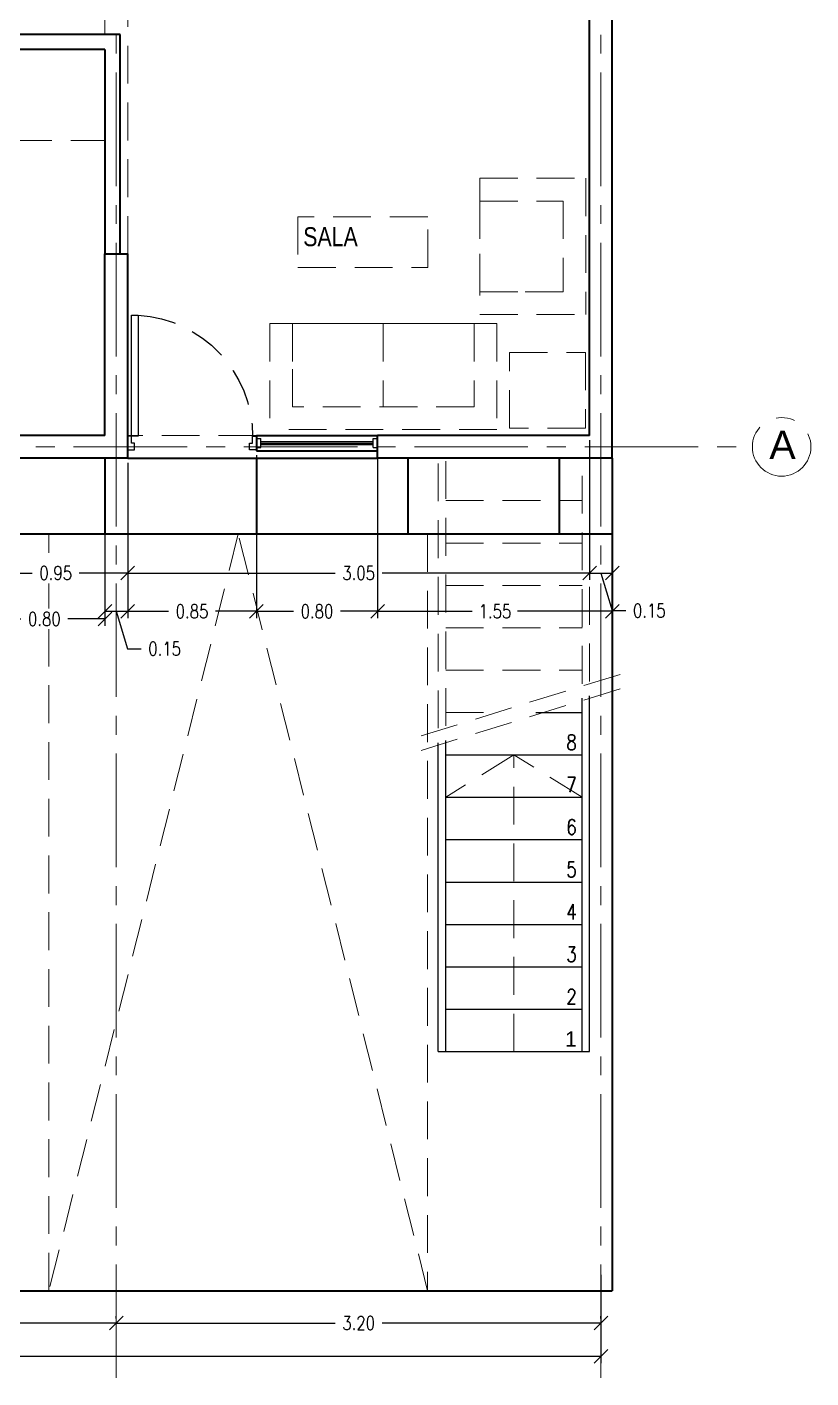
# Model space of a CAD drawing. Header units: inches. Extents: x -0.2 to 34.5, y 0 to 23.
# Drawn here: x 21.81 to 26.99, y 5.56 to 14.48 of the extents above; entities that cross this region are included whole.
import ezdxf

# ---------------------------------------------------------------- set-up
doc = ezdxf.new("R2010")
doc.units = ezdxf.units.IN
doc.header["$MEASUREMENT"] = 0
doc.linetypes.add('CENTER2', pattern=[1.125, 0.75, -0.125, 0.125, -0.125])
doc.linetypes.add('HIDDEN', pattern=[0.375, 0.25, -0.125])
doc.layers.get('DEFPOINTS').update_dxf_attribs({"color": 210})
for name, color, linetype, lineweight in [('A-ANNO-DIMS', 3, 'Continuous', 18), ('A-ANNO-SYMB', 3, 'Continuous', 18), ('A-ANNO-TEXT', 3, 'Continuous', 18), ('A-DOOR-FULL', 4, 'Continuous', 25), ('A-FLOR-LEVL', 7, 'Continuous', 35), ('A-FLOR-OVHD', 3, 'HIDDEN', 18), ('A-FLOR-STRS', 4, 'Continuous', 25), ('A-FURN', 8, 'Continuous', 18), ('A-GLAZ-FULL', 4, 'Continuous', 25), ('A-WALL-FULL-EXTR', 7, 'Continuous', 35), ('A-WALL-FULL-INTR', 7, 'Continuous', 35), ('U-PARK-MNR', 255, 'Continuous', 13)]:
    doc.layers.add(name, color=color, linetype=linetype, lineweight=lineweight)
doc.styles.add('E-ROMANS', font='romans.shx', dxfattribs={"width": 0.8})
doc.dimstyles.new('E-0050_TICK_18', dxfattribs={"dimscale": 0.001, "dimtxt": 90, "dimasz": 90, "dimexe": 45, "dimexo": 30, "dimgap": 45, "dimtad": 0, "dimzin": 0, "dimdsep": 46, "dimtxsty": 'E-ROMANS', "dimblk": 'OBLIQUE', "dimcen": 45, "dimclrd": 256, "dimclre": 256, "dimclrt": 256, "dimadec": 0, "dimazin": 0, "dimtfac": 1, "dimtmove": 1, "dimatfit": 3, "dimldrblk": 'OPEN90', "dimfxl": 1, "dimtfill": 1, "dimtolj": 1, "dimtzin": 0, "dimarcsym": 0})

# ---------------------------------------------------------------- blocks, each defined once
blk = doc.blocks.new('_Oblique')
at = {"color": 0, "linetype": 'ByBlock', "lineweight": -2}
blk.add_line((-0.5, -0.5), (0.5, 0.5), dxfattribs=at)
blk = doc.blocks.new('*D126')
at = {"layer": 'A-ANNO-DIMS', "lineweight": -2, "transparency": 16777216}
for p, q in [((19.2034, 5.9514), (19.2034, 5.9664)), ((19.2034, 5.9214), (20.6486, 5.9214)), ((22.4034, 5.9214), (20.9581, 5.9214)), ((22.4034, 5.9514), (22.4034, 5.9664))]:
    blk.add_line(p, q, dxfattribs=at)
at = {"layer": 'DEFPOINTS', "color": 0, "transparency": 16777216}
for p in [(19.2034, 5.9214), (22.4034, 5.9214), (22.4034, 5.9214)]:
    blk.add_point(p, dxfattribs=at)
at = {"layer": 'A-ANNO-DIMS', "lineweight": -2, "transparency": 16777216, "xscale": 0.09, "yscale": 0.09, "zscale": 0.09, "rotation": 180}
blk.add_blockref('_Oblique', (19.2034, 5.9214), dxfattribs=at)
at = {"layer": 'A-ANNO-DIMS', "lineweight": -2, "transparency": 16777216, "xscale": 0.09, "yscale": 0.09, "zscale": 0.09}
blk.add_blockref('_Oblique', (22.4034, 5.9214), dxfattribs=at)
at = {"layer": 'A-ANNO-DIMS', "transparency": 16777216, "insert": (20.8034, 5.9214), "char_height": 0.09, "attachment_point": 5, "style": 'E-ROMANS', "bg_fill": 3, "box_fill_scale": 1.25, "bg_fill_color": 256, "bg_fill_true_color": 13158600, "bg_fill_transparency": 0}
blk.add_mtext('\\A1;3.20', dxfattribs=at)
blk = doc.blocks.new('_Open90')
at = {"color": 0, "linetype": 'ByBlock', "lineweight": -2}
for p, q in [((0, 0), (-1, 0)), ((-0.5, 0.5), (0, 0)), ((0, 0), (-0.5, -0.5))]:
    blk.add_line(p, q, dxfattribs=at)
blk = doc.blocks.new('*D127')
at = {"layer": 'A-ANNO-DIMS', "lineweight": -2, "transparency": 16777216}
for p, q in [((22.4034, 5.9514), (22.4034, 5.9664)), ((22.4034, 5.9214), (23.8486, 5.9214)), ((25.6034, 5.9214), (24.1581, 5.9214)), ((25.6034, 5.9514), (25.6034, 5.9664))]:
    blk.add_line(p, q, dxfattribs=at)
at = {"layer": 'DEFPOINTS', "color": 0, "transparency": 16777216}
for p in [(22.4034, 5.9214), (25.6034, 5.9214), (25.6034, 5.9214)]:
    blk.add_point(p, dxfattribs=at)
at = {"layer": 'A-ANNO-DIMS', "lineweight": -2, "transparency": 16777216, "xscale": 0.09, "yscale": 0.09, "zscale": 0.09, "rotation": 180}
blk.add_blockref('_Oblique', (22.4034, 5.9214), dxfattribs=at)
at = {"layer": 'A-ANNO-DIMS', "lineweight": -2, "transparency": 16777216, "xscale": 0.09, "yscale": 0.09, "zscale": 0.09}
blk.add_blockref('_Oblique', (25.6034, 5.9214), dxfattribs=at)
at = {"layer": 'A-ANNO-DIMS', "transparency": 16777216, "insert": (24.0034, 5.9214), "char_height": 0.09, "attachment_point": 5, "style": 'E-ROMANS', "bg_fill": 3, "box_fill_scale": 1.25, "bg_fill_color": 256, "bg_fill_true_color": 13158600, "bg_fill_transparency": 0}
blk.add_mtext('\\A1;3.20', dxfattribs=at)
blk = doc.blocks.new('*D128')
at = {"layer": 'A-ANNO-DIMS', "lineweight": -2, "transparency": 16777216}
for p, q in [((6.4034, 6.2395), (6.4034, 5.6561)), ((25.6034, 6.2395), (25.6034, 5.6561)), ((6.4034, 5.7011), (15.8195, 5.7011)), ((25.6034, 5.7011), (16.1872, 5.7011))]:
    blk.add_line(p, q, dxfattribs=at)
at = {"layer": 'DEFPOINTS', "color": 0, "transparency": 16777216}
for p in [(6.4034, 6.2695), (25.6034, 6.2695), (25.6034, 5.7011)]:
    blk.add_point(p, dxfattribs=at)
at = {"layer": 'A-ANNO-DIMS', "lineweight": -2, "transparency": 16777216, "xscale": 0.09, "yscale": 0.09, "zscale": 0.09, "rotation": 180}
blk.add_blockref('_Oblique', (6.4034, 5.7011), dxfattribs=at)
at = {"layer": 'A-ANNO-DIMS', "lineweight": -2, "transparency": 16777216, "xscale": 0.09, "yscale": 0.09, "zscale": 0.09}
blk.add_blockref('_Oblique', (25.6034, 5.7011), dxfattribs=at)
at = {"layer": 'A-ANNO-DIMS', "transparency": 16777216, "insert": (16.0034, 5.7011), "char_height": 0.09, "attachment_point": 5, "style": 'E-ROMANS', "bg_fill": 3, "box_fill_scale": 1.25, "bg_fill_color": 256, "bg_fill_true_color": 13158600, "bg_fill_transparency": 0}
blk.add_mtext('\\A1;19.20', dxfattribs=at)
blk = doc.blocks.new('DOOR-80')
for points in [[(-0.07, 0.89), (-0.07, 0.09), (-0.025, 0.09), (-0.025, 0.89), (-0.07, 0.89)], [(-0.825, 0.09), (-0.85, 0.09), (-0.85, 0), (-0.805, 0), (-0.805, 0.045), (-0.825, 0.045), (-0.825, 0.09)], [(-0.025, 0.09), (0, 0.09), (0, 0), (-0.045, 0), (-0.045, 0.045), (-0.025, 0.045), (-0.025, 0.09)]]:
    blk.add_lwpolyline(points)
at = {"linetype": 'HIDDEN'}
blk.add_arc((-0.0227, 0.0891), 0.8023, 93.38109, 179.93414, dxfattribs=at)
blk = doc.blocks.new('*D187')
at = {"layer": 'A-ANNO-DIMS', "lineweight": -2, "transparency": 16777216}
for p, q in [((21.5284, 11.6057), (21.5284, 10.8319)), ((22.4784, 11.6057), (22.4784, 10.8319)), ((21.5284, 10.8769), (21.8486, 10.8769)), ((22.4784, 10.8769), (22.1581, 10.8769))]:
    blk.add_line(p, q, dxfattribs=at)
at = {"layer": 'DEFPOINTS', "color": 0, "transparency": 16777216}
for p in [(21.5284, 11.6357), (22.4784, 11.6357), (22.4784, 10.8769)]:
    blk.add_point(p, dxfattribs=at)
at = {"layer": 'A-ANNO-DIMS', "lineweight": -2, "transparency": 16777216, "xscale": 0.09, "yscale": 0.09, "zscale": 0.09, "rotation": 180}
blk.add_blockref('_Oblique', (21.5284, 10.8769), dxfattribs=at)
at = {"layer": 'A-ANNO-DIMS', "lineweight": -2, "transparency": 16777216, "xscale": 0.09, "yscale": 0.09, "zscale": 0.09}
blk.add_blockref('_Oblique', (22.4784, 10.8769), dxfattribs=at)
at = {"layer": 'A-ANNO-DIMS', "transparency": 16777216, "insert": (22.0034, 10.8769), "char_height": 0.09, "attachment_point": 5, "style": 'E-ROMANS', "bg_fill": 3, "box_fill_scale": 1.25, "bg_fill_color": 256, "bg_fill_true_color": 13158600, "bg_fill_transparency": 0}
blk.add_mtext('\\A1;0.95', dxfattribs=at)
blk = doc.blocks.new('*D188')
at = {"layer": 'A-ANNO-DIMS', "lineweight": -2, "transparency": 16777216}
for p, q in [((25.5284, 11.7557), (25.5284, 10.8319)), ((22.4784, 11.6057), (22.4784, 10.8319)), ((22.4784, 10.8769), (23.8486, 10.8769)), ((25.5284, 10.8769), (24.1581, 10.8769))]:
    blk.add_line(p, q, dxfattribs=at)
at = {"layer": 'DEFPOINTS', "color": 0, "transparency": 16777216}
for p in [(25.5284, 11.7857), (22.4784, 11.6357), (25.5284, 10.8769)]:
    blk.add_point(p, dxfattribs=at)
at = {"layer": 'A-ANNO-DIMS', "lineweight": -2, "transparency": 16777216, "xscale": 0.09, "yscale": 0.09, "zscale": 0.09, "rotation": 180}
blk.add_blockref('_Oblique', (22.4784, 10.8769), dxfattribs=at)
at = {"layer": 'A-ANNO-DIMS', "lineweight": -2, "transparency": 16777216, "xscale": 0.09, "yscale": 0.09, "zscale": 0.09}
blk.add_blockref('_Oblique', (25.5284, 10.8769), dxfattribs=at)
at = {"layer": 'A-ANNO-DIMS', "transparency": 16777216, "insert": (24.0034, 10.8769), "char_height": 0.09, "attachment_point": 5, "style": 'E-ROMANS', "bg_fill": 3, "box_fill_scale": 1.25, "bg_fill_color": 256, "bg_fill_true_color": 13158600, "bg_fill_transparency": 0}
blk.add_mtext('\\A1;3.05', dxfattribs=at)
blk = doc.blocks.new('*D189')
at = {"layer": 'A-ANNO-DIMS', "lineweight": -2, "transparency": 16777216}
for p, q in [((25.5284, 11.7557), (25.5284, 10.8319)), ((25.6784, 11.6057), (25.6784, 10.8319)), ((25.5284, 10.8769), (25.6784, 10.8769)), ((25.6034, 10.8769), (25.6776, 10.6294)), ((25.6776, 10.6294), (25.7676, 10.6294))]:
    blk.add_line(p, q, dxfattribs=at)
at = {"layer": 'DEFPOINTS', "color": 0, "transparency": 16777216}
for p in [(25.5284, 11.7857), (25.6784, 11.6357), (25.6784, 10.8769)]:
    blk.add_point(p, dxfattribs=at)
at = {"layer": 'A-ANNO-DIMS', "lineweight": -2, "transparency": 16777216, "xscale": 0.09, "yscale": 0.09, "zscale": 0.09, "rotation": 180}
blk.add_blockref('_Oblique', (25.5284, 10.8769), dxfattribs=at)
at = {"layer": 'A-ANNO-DIMS', "lineweight": -2, "transparency": 16777216, "xscale": 0.09, "yscale": 0.09, "zscale": 0.09}
blk.add_blockref('_Oblique', (25.6784, 10.8769), dxfattribs=at)
at = {"layer": 'A-ANNO-DIMS', "transparency": 16777216, "insert": (25.9223, 10.6294), "char_height": 0.09, "attachment_point": 5, "style": 'E-ROMANS', "bg_fill": 3, "box_fill_scale": 1.25, "bg_fill_color": 256, "bg_fill_true_color": 13158600, "bg_fill_transparency": 0}
blk.add_mtext('\\A1;0.15', dxfattribs=at)
blk = doc.blocks.new('*D149')
at = {"layer": 'A-ANNO-DIMS', "lineweight": -2, "transparency": 16777216}
for p, q in [((22.3284, 11.6057), (22.3284, 10.5793)), ((22.4784, 11.6057), (22.4784, 10.5793)), ((22.3284, 10.6243), (22.4784, 10.6243)), ((22.4034, 10.6243), (22.4776, 10.3768)), ((22.4776, 10.3768), (22.5676, 10.3768))]:
    blk.add_line(p, q, dxfattribs=at)
at = {"layer": 'DEFPOINTS', "color": 0, "transparency": 16777216}
for p in [(22.3284, 11.6357), (22.4784, 11.6357), (22.4784, 10.6243)]:
    blk.add_point(p, dxfattribs=at)
at = {"layer": 'A-ANNO-DIMS', "lineweight": -2, "transparency": 16777216, "xscale": 0.09, "yscale": 0.09, "zscale": 0.09, "rotation": 180}
blk.add_blockref('_Oblique', (22.3284, 10.6243), dxfattribs=at)
at = {"layer": 'A-ANNO-DIMS', "lineweight": -2, "transparency": 16777216, "xscale": 0.09, "yscale": 0.09, "zscale": 0.09}
blk.add_blockref('_Oblique', (22.4784, 10.6243), dxfattribs=at)
at = {"layer": 'A-ANNO-DIMS', "transparency": 16777216, "insert": (22.7223, 10.3768), "char_height": 0.09, "attachment_point": 5, "style": 'E-ROMANS', "bg_fill": 3, "box_fill_scale": 1.25, "bg_fill_color": 256, "bg_fill_true_color": 13158600, "bg_fill_transparency": 0}
blk.add_mtext('\\A1;0.15', dxfattribs=at)
blk = doc.blocks.new('*D150')
at = {"layer": 'A-ANNO-DIMS', "lineweight": -2, "transparency": 16777216}
for p, q in [((22.4784, 11.6057), (22.4784, 10.5793)), ((23.3284, 11.6057), (23.3284, 10.5793)), ((22.4784, 10.6243), (22.7486, 10.6243)), ((23.3284, 10.6243), (23.0581, 10.6243))]:
    blk.add_line(p, q, dxfattribs=at)
at = {"layer": 'DEFPOINTS', "color": 0, "transparency": 16777216}
for p in [(22.4784, 11.6357), (23.3284, 11.6357), (23.3284, 10.6243)]:
    blk.add_point(p, dxfattribs=at)
at = {"layer": 'A-ANNO-DIMS', "lineweight": -2, "transparency": 16777216, "xscale": 0.09, "yscale": 0.09, "zscale": 0.09, "rotation": 180}
blk.add_blockref('_Oblique', (22.4784, 10.6243), dxfattribs=at)
at = {"layer": 'A-ANNO-DIMS', "lineweight": -2, "transparency": 16777216, "xscale": 0.09, "yscale": 0.09, "zscale": 0.09}
blk.add_blockref('_Oblique', (23.3284, 10.6243), dxfattribs=at)
at = {"layer": 'A-ANNO-DIMS', "transparency": 16777216, "insert": (22.9034, 10.6243), "char_height": 0.09, "attachment_point": 5, "style": 'E-ROMANS', "bg_fill": 3, "box_fill_scale": 1.25, "bg_fill_color": 256, "bg_fill_true_color": 13158600, "bg_fill_transparency": 0}
blk.add_mtext('\\A1;0.85', dxfattribs=at)
blk = doc.blocks.new('*D151')
at = {"layer": 'A-ANNO-DIMS', "lineweight": -2, "transparency": 16777216}
for p, q in [((23.3284, 11.6557), (23.3284, 10.5793)), ((24.1284, 11.6557), (24.1284, 10.5793)), ((23.3284, 10.6243), (23.5736, 10.6243)), ((24.1284, 10.6243), (23.8831, 10.6243))]:
    blk.add_line(p, q, dxfattribs=at)
at = {"layer": 'DEFPOINTS', "color": 0, "transparency": 16777216}
for p in [(23.3284, 11.6857), (24.1284, 11.6857), (24.1284, 10.6243)]:
    blk.add_point(p, dxfattribs=at)
at = {"layer": 'A-ANNO-DIMS', "lineweight": -2, "transparency": 16777216, "xscale": 0.09, "yscale": 0.09, "zscale": 0.09, "rotation": 180}
blk.add_blockref('_Oblique', (23.3284, 10.6243), dxfattribs=at)
at = {"layer": 'A-ANNO-DIMS', "lineweight": -2, "transparency": 16777216, "xscale": 0.09, "yscale": 0.09, "zscale": 0.09}
blk.add_blockref('_Oblique', (24.1284, 10.6243), dxfattribs=at)
at = {"layer": 'A-ANNO-DIMS', "transparency": 16777216, "insert": (23.7284, 10.6243), "char_height": 0.09, "attachment_point": 5, "style": 'E-ROMANS', "bg_fill": 3, "box_fill_scale": 1.25, "bg_fill_color": 256, "bg_fill_true_color": 13158600, "bg_fill_transparency": 0}
blk.add_mtext('\\A1;0.80', dxfattribs=at)
blk = doc.blocks.new('*D152')
at = {"layer": 'A-ANNO-DIMS', "lineweight": -2, "transparency": 16777216}
for p, q in [((24.1284, 11.6557), (24.1284, 10.5793)), ((25.6784, 11.6057), (25.6784, 10.5793)), ((24.1284, 10.6243), (24.7538, 10.6243)), ((25.6784, 10.6243), (25.0529, 10.6243))]:
    blk.add_line(p, q, dxfattribs=at)
at = {"layer": 'DEFPOINTS', "color": 0, "transparency": 16777216}
for p in [(24.1284, 11.6857), (25.6784, 11.6357), (25.6784, 10.6243)]:
    blk.add_point(p, dxfattribs=at)
at = {"layer": 'A-ANNO-DIMS', "lineweight": -2, "transparency": 16777216, "xscale": 0.09, "yscale": 0.09, "zscale": 0.09, "rotation": 180}
blk.add_blockref('_Oblique', (24.1284, 10.6243), dxfattribs=at)
at = {"layer": 'A-ANNO-DIMS', "lineweight": -2, "transparency": 16777216, "xscale": 0.09, "yscale": 0.09, "zscale": 0.09}
blk.add_blockref('_Oblique', (25.6784, 10.6243), dxfattribs=at)
at = {"layer": 'A-ANNO-DIMS', "transparency": 16777216, "insert": (24.9034, 10.6243), "char_height": 0.09, "attachment_point": 5, "style": 'E-ROMANS', "bg_fill": 3, "box_fill_scale": 1.25, "bg_fill_color": 256, "bg_fill_true_color": 13158600, "bg_fill_transparency": 0}
blk.add_mtext('\\A1;1.55', dxfattribs=at)
blk = doc.blocks.new('*D139')
at = {"layer": 'A-ANNO-DIMS', "lineweight": -2, "transparency": 16777216}
for p, q in [((21.5284, 11.6057), (21.5284, 10.5293)), ((22.3284, 11.6057), (22.3284, 10.5293)), ((21.5284, 10.5743), (21.7736, 10.5743)), ((22.3284, 10.5743), (22.0831, 10.5743))]:
    blk.add_line(p, q, dxfattribs=at)
at = {"layer": 'DEFPOINTS', "color": 0, "transparency": 16777216}
for p in [(21.5284, 11.6357), (22.3284, 11.6357), (22.3284, 10.5743)]:
    blk.add_point(p, dxfattribs=at)
at = {"layer": 'A-ANNO-DIMS', "lineweight": -2, "transparency": 16777216, "xscale": 0.09, "yscale": 0.09, "zscale": 0.09, "rotation": 180}
blk.add_blockref('_Oblique', (21.5284, 10.5743), dxfattribs=at)
at = {"layer": 'A-ANNO-DIMS', "lineweight": -2, "transparency": 16777216, "xscale": 0.09, "yscale": 0.09, "zscale": 0.09}
blk.add_blockref('_Oblique', (22.3284, 10.5743), dxfattribs=at)
at = {"layer": 'A-ANNO-DIMS', "transparency": 16777216, "insert": (21.9284, 10.5743), "char_height": 0.09, "attachment_point": 5, "style": 'E-ROMANS', "bg_fill": 3, "box_fill_scale": 1.25, "bg_fill_color": 256, "bg_fill_true_color": 13158600, "bg_fill_transparency": 0}
blk.add_mtext('\\A1;0.80', dxfattribs=at)

msp = doc.modelspace()

# ---------------------------------------------------------------- linework, layer by layer
at = {"layer": 'A-ANNO-SYMB', "linetype": 'CENTER2'}
for p, q in [((22.4034, 5.5589), (22.4034, 19.8947)), ((25.6034, 5.5589), (25.6034, 19.8947)), ((5.2464, 11.7107), (26.6034, 11.7107))]:
    msp.add_line(p, q, dxfattribs=at)
msp.add_circle((26.7966, 11.7107), 0.1935, dxfattribs=at)
at = {"layer": 'A-FLOR-LEVL'}
for p, q in [((23.3284, 11.7857), (23.3284, 11.6857)), ((23.3284, 11.7857), (24.1284, 11.7857)), ((22.3284, 11.6357), (22.3284, 11.1357)), ((22.4784, 11.6357), (24.1284, 11.6357)), ((23.3284, 11.6857), (24.1284, 11.6857)), ((23.3284, 11.6357), (23.3284, 11.1357)), ((24.3284, 11.6357), (24.3284, 11.1357)), ((25.3284, 11.6357), (25.3284, 11.1357)), ((25.6784, 11.6357), (25.6784, 6.1357)), ((6.3284, 11.1357), (25.6784, 11.1357)), ((6.3284, 6.1357), (25.6784, 6.1357))]:
    msp.add_line(p, q, dxfattribs=at)
at = {"layer": 'A-FLOR-OVHD'}
for p, q in [((22.3284, 15.3357), (22.3284, 14.4357)), ((22.4784, 12.9857), (22.4784, 15.3357)), ((23.3284, 11.7857), (22.4784, 11.7857)), ((24.5284, 9.8514), (24.5284, 11.6357)), ((24.5784, 9.8669), (24.5784, 11.6357)), ((25.4784, 10.1455), (25.4784, 11.6357)), ((25.5284, 10.161), (25.5284, 11.6357)), ((24.5784, 11.3557), (25.4784, 11.3557)), ((24.5784, 11.0757), (25.4784, 11.0757)), ((24.5784, 10.7957), (25.4784, 10.7957)), ((24.5784, 10.5157), (25.4784, 10.5157)), ((24.5784, 10.2357), (25.4784, 10.2357)), ((24.5784, 9.9557), (24.8652, 9.9557))]:
    msp.add_line(p, q, dxfattribs=at)
for points in [[(20.2284, 13.7357), (22.3284, 13.7357)], [(24.4161, 9.8012), (25.7698, 10.2203)], [(24.4161, 9.7056), (25.7698, 10.1248)], [(25.4784, 9.3957), (25.0284, 9.6757), (24.5784, 9.3957)], [(25.0284, 7.7157), (25.0284, 9.6757)]]:
    msp.add_lwpolyline(points, dxfattribs=at)
at = {"layer": 'A-FLOR-STRS'}
for p, q in [((25.4784, 7.7157), (25.4784, 10.05)), ((25.5284, 7.7157), (25.5284, 10.0655)), ((25.1737, 9.9557), (25.4784, 9.9557)), ((24.5284, 7.7157), (24.5284, 9.7559)), ((24.5784, 7.7157), (24.5784, 9.7713)), ((24.5784, 9.6757), (25.4784, 9.6757)), ((24.5784, 9.3957), (25.4784, 9.3957)), ((24.5784, 9.1157), (25.4784, 9.1157)), ((24.5784, 8.8357), (25.4784, 8.8357)), ((24.5784, 8.5557), (25.4784, 8.5557)), ((24.5784, 8.2757), (25.4784, 8.2757)), ((24.5784, 7.9957), (25.4784, 7.9957)), ((24.5284, 7.7157), (25.5284, 7.7157))]:
    msp.add_line(p, q, dxfattribs=at)
at = {"layer": 'A-FURN', "linetype": 'HIDDEN'}
for p, q in [((24.8039, 13.3352), (24.8039, 13.4852)), ((24.8039, 13.4852), (25.5039, 13.4852)), ((25.5039, 13.4852), (25.5039, 12.5852)), ((24.8039, 13.3352), (24.8039, 12.5852)), ((24.8039, 12.7352), (24.8039, 13.3352)), ((24.8039, 13.3352), (25.3539, 13.3352)), ((24.8039, 12.7352), (24.8039, 13.3352)), ((25.3539, 13.3352), (25.3539, 12.7352)), ((25.3539, 12.7352), (24.8039, 12.7352)), ((24.8039, 12.7352), (25.3539, 12.7352)), ((23.4164, 12.5251), (23.4164, 11.8251)), ((24.9164, 12.5251), (23.4164, 12.5251)), ((23.4164, 12.5251), (24.9164, 12.5251)), ((23.5664, 12.5251), (23.5664, 11.9751)), ((23.5664, 11.9751), (23.5664, 12.5251)), ((24.1664, 12.5251), (24.1664, 11.9751)), ((24.7664, 12.5251), (24.7664, 11.9751)), ((24.8039, 12.5852), (25.5039, 12.5852)), ((24.9164, 12.5251), (24.9164, 11.8251)), ((25.0004, 11.8353), (25.0004, 12.3353)), ((25.0004, 12.3353), (25.5004, 12.3353)), ((25.5004, 12.3353), (25.5004, 11.8353)), ((24.7664, 11.9751), (23.5664, 11.9751)), ((24.9164, 11.8251), (23.4164, 11.8251)), ((25.5004, 11.8353), (25.0004, 11.8353))]:
    msp.add_line(p, q, dxfattribs=at)
msp.add_lwpolyline([(23.6024, 13.2314), (23.6024, 12.897), (24.4598, 12.897), (24.4598, 13.2314)], close=True, dxfattribs=at)
at = {"layer": 'A-GLAZ-FULL'}
for p, q in [((23.3284, 11.7657), (23.3584, 11.7657)), ((23.3284, 11.7057), (23.3584, 11.7057)), ((23.3584, 11.7057), (23.3584, 11.7657)), ((23.3584, 11.7457), (24.0984, 11.7457)), ((23.3584, 11.7357), (24.0984, 11.7357)), ((23.3584, 11.7257), (24.0984, 11.7257)), ((24.0984, 11.7057), (24.0984, 11.7657)), ((24.0984, 11.7657), (24.1284, 11.7657)), ((24.0984, 11.7057), (24.1284, 11.7057))]:
    msp.add_line(p, q, dxfattribs=at)
at = {"layer": 'A-WALL-FULL-EXTR'}
for p, q in [((25.6784, 11.6357), (25.6784, 17.6357)), ((25.5284, 11.7857), (25.5284, 17.4857)), ((22.3284, 11.7857), (22.3284, 12.9857)), ((22.3284, 12.9857), (22.4784, 12.9857)), ((22.4784, 11.6357), (22.4784, 12.9857)), ((22.3284, 11.7857), (21.5284, 11.7857)), ((25.5284, 11.7857), (24.1284, 11.7857)), ((24.1284, 11.6357), (24.1284, 11.7857)), ((22.3284, 11.6357), (21.5284, 11.6357)), ((22.4784, 11.6357), (22.3284, 11.6357)), ((25.6784, 11.6357), (24.1284, 11.6357))]:
    msp.add_line(p, q, dxfattribs=at)
at = {"layer": 'A-WALL-FULL-INTR'}
for p, q in [((22.4284, 14.4357), (20.0784, 14.4357)), ((22.4284, 12.9857), (22.4284, 14.4357)), ((22.3284, 14.3357), (20.0784, 14.3357)), ((22.3284, 14.3357), (22.3284, 12.9857))]:
    msp.add_line(p, q, dxfattribs=at)

# ---------------------------------------------------------------- block references
at = {"layer": 'A-DOOR-FULL', "xscale": -1}
msp.add_blockref('DOOR-80', (22.4784, 11.6907), dxfattribs=at)

# ---------------------------------------------------------------- texts
at = {"layer": 'A-ANNO-TEXT', "style": 'E-ROMANS'}
for s, insert, char_height, attachment_point in [('{\\fArial|b0|i0|c0|p34;SALA}', (23.6375, 13.1626), 0.126, 1), ('8', (25.4436, 9.7085), 0.1, 9), ('7', (25.4436, 9.4285), 0.1, 9), ('6', (25.4436, 9.1485), 0.1, 9), ('5', (25.4436, 8.8685), 0.1, 9), ('4', (25.4436, 8.5885), 0.1, 9), ('3', (25.4436, 8.3085), 0.1, 9), ('2', (25.4436, 8.0285), 0.1, 9)]:
    msp.add_mtext(s, dxfattribs=dict(at, insert=insert, char_height=char_height, attachment_point=attachment_point))
at = {"layer": 'A-ANNO-TEXT'}
for s, insert, char_height, attachment_point in [('{\\fArial|b0|i0|c0|p34;A}', (26.7156, 11.8178), 0.186083, 1), ('{\\fArial|b0|i0|c0|p34;1}', (25.4436, 7.7485), 0.1, 9)]:
    msp.add_mtext(s, dxfattribs=dict(at, insert=insert, char_height=char_height, attachment_point=attachment_point))

# ---------------------------------------------------------------- next in the draw order: dimensions: what is measured, and where the dimension line sits
at = {"layer": 'A-ANNO-DIMS'}
dim = msp.add_linear_dim(base=(22.4034, 5.9214), p1=(19.2034, 5.9214), p2=(22.4034, 5.9214), dimstyle='E-0050_TICK_18', dxfattribs=at)
dim.commit()
dim.dimension.update_dxf_attribs({"geometry": '*D126', "text_midpoint": (20.8034, 5.9214)})

# ---------------------------------------------------------------- next in the draw order: dimensions: what is measured, and where the dimension line sits
dim = msp.add_linear_dim(base=(25.6034, 5.9214), p1=(22.4034, 5.9214), p2=(25.6034, 5.9214), dimstyle='E-0050_TICK_18', dxfattribs=at)
dim.commit()
dim.dimension.update_dxf_attribs({"geometry": '*D127', "text_midpoint": (24.0034, 5.9214)})

# ---------------------------------------------------------------- next in the draw order: dimensions: what is measured, and where the dimension line sits
dim = msp.add_linear_dim(base=(25.6034, 5.7011), p1=(6.4034, 6.2695), p2=(25.6034, 6.2695), dimstyle='E-0050_TICK_18', dxfattribs=at)
dim.commit()
dim.dimension.update_dxf_attribs({"geometry": '*D128', "text_midpoint": (16.0034, 5.7011)})

# ---------------------------------------------------------------- next in the draw order: linework, layer by layer
at = {"layer": 'U-PARK-MNR', "linetype": 'HIDDEN'}
for points in [[(24.4584, 6.1357), (21.9584, 6.1357), (21.9584, 11.1357), (24.4584, 11.1357), (24.4584, 6.1357)], [(24.4584, 6.1357), (23.2084, 11.1357), (21.9584, 6.1357)]]:
    msp.add_lwpolyline(points, dxfattribs=at)

# ---------------------------------------------------------------- next in the draw order: dimensions: what is measured, and where the dimension line sits
at = {"layer": 'A-ANNO-DIMS'}
dim = msp.add_linear_dim(base=(22.4784, 10.8769), p1=(21.5284, 11.6357), p2=(22.4784, 11.6357), dimstyle='E-0050_TICK_18', dxfattribs=at)
dim.commit()
dim.dimension.update_dxf_attribs({"geometry": '*D187', "text_midpoint": (22.0034, 10.8769)})

# ---------------------------------------------------------------- next in the draw order: dimensions: what is measured, and where the dimension line sits
dim = msp.add_linear_dim(base=(25.5284, 10.8769), p1=(22.4784, 11.6357), p2=(25.5284, 11.7857), dimstyle='E-0050_TICK_18', dxfattribs=at)
dim.commit()
dim.dimension.update_dxf_attribs({"geometry": '*D188', "text_midpoint": (24.0034, 10.8769)})

# ---------------------------------------------------------------- next in the draw order: dimensions: what is measured, and where the dimension line sits
for base, p1, p2, picture, middle in [((25.6784, 10.8769), (25.5284, 11.7857), (25.6784, 11.6357), '*D189', (25.8126, 10.6294)), ((22.4784, 10.6243), (22.3284, 11.6357), (22.4784, 11.6357), '*D149', (22.6126, 10.3768))]:
    dim = msp.add_linear_dim(base=base, p1=p1, p2=p2, dimstyle='E-0050_TICK_18', dxfattribs=at)
    dim.commit()
    dim.dimension.update_dxf_attribs({"geometry": picture, "text_midpoint": middle})

# ---------------------------------------------------------------- next in the draw order: dimensions: what is measured, and where the dimension line sits
for base, p1, p2, picture, middle in [((22.3284, 10.5743), (21.5284, 11.6357), (22.3284, 11.6357), '*D139', (21.9284, 10.5743)), ((23.3284, 10.6243), (22.4784, 11.6357), (23.3284, 11.6357), '*D150', (22.9034, 10.6243))]:
    dim = msp.add_linear_dim(base=base, p1=p1, p2=p2, dimstyle='E-0050_TICK_18', dxfattribs=at)
    dim.commit()
    dim.dimension.update_dxf_attribs({"geometry": picture, "text_midpoint": middle})

# ---------------------------------------------------------------- next in the draw order: dimensions: what is measured, and where the dimension line sits
dim = msp.add_linear_dim(base=(24.1284, 10.6243), p1=(23.3284, 11.6857), p2=(24.1284, 11.6857), dimstyle='E-0050_TICK_18', dxfattribs=at)
dim.commit()
dim.dimension.update_dxf_attribs({"geometry": '*D151', "text_midpoint": (23.7284, 10.6243)})

# ---------------------------------------------------------------- next in the draw order: dimensions: what is measured, and where the dimension line sits
dim = msp.add_linear_dim(base=(25.6784, 10.6243), p1=(24.1284, 11.6857), p2=(25.6784, 11.6357), dimstyle='E-0050_TICK_18', dxfattribs=at)
dim.commit()
dim.dimension.update_dxf_attribs({"geometry": '*D152', "text_midpoint": (24.9034, 10.6243)})

doc.saveas('drawing.dxf')
